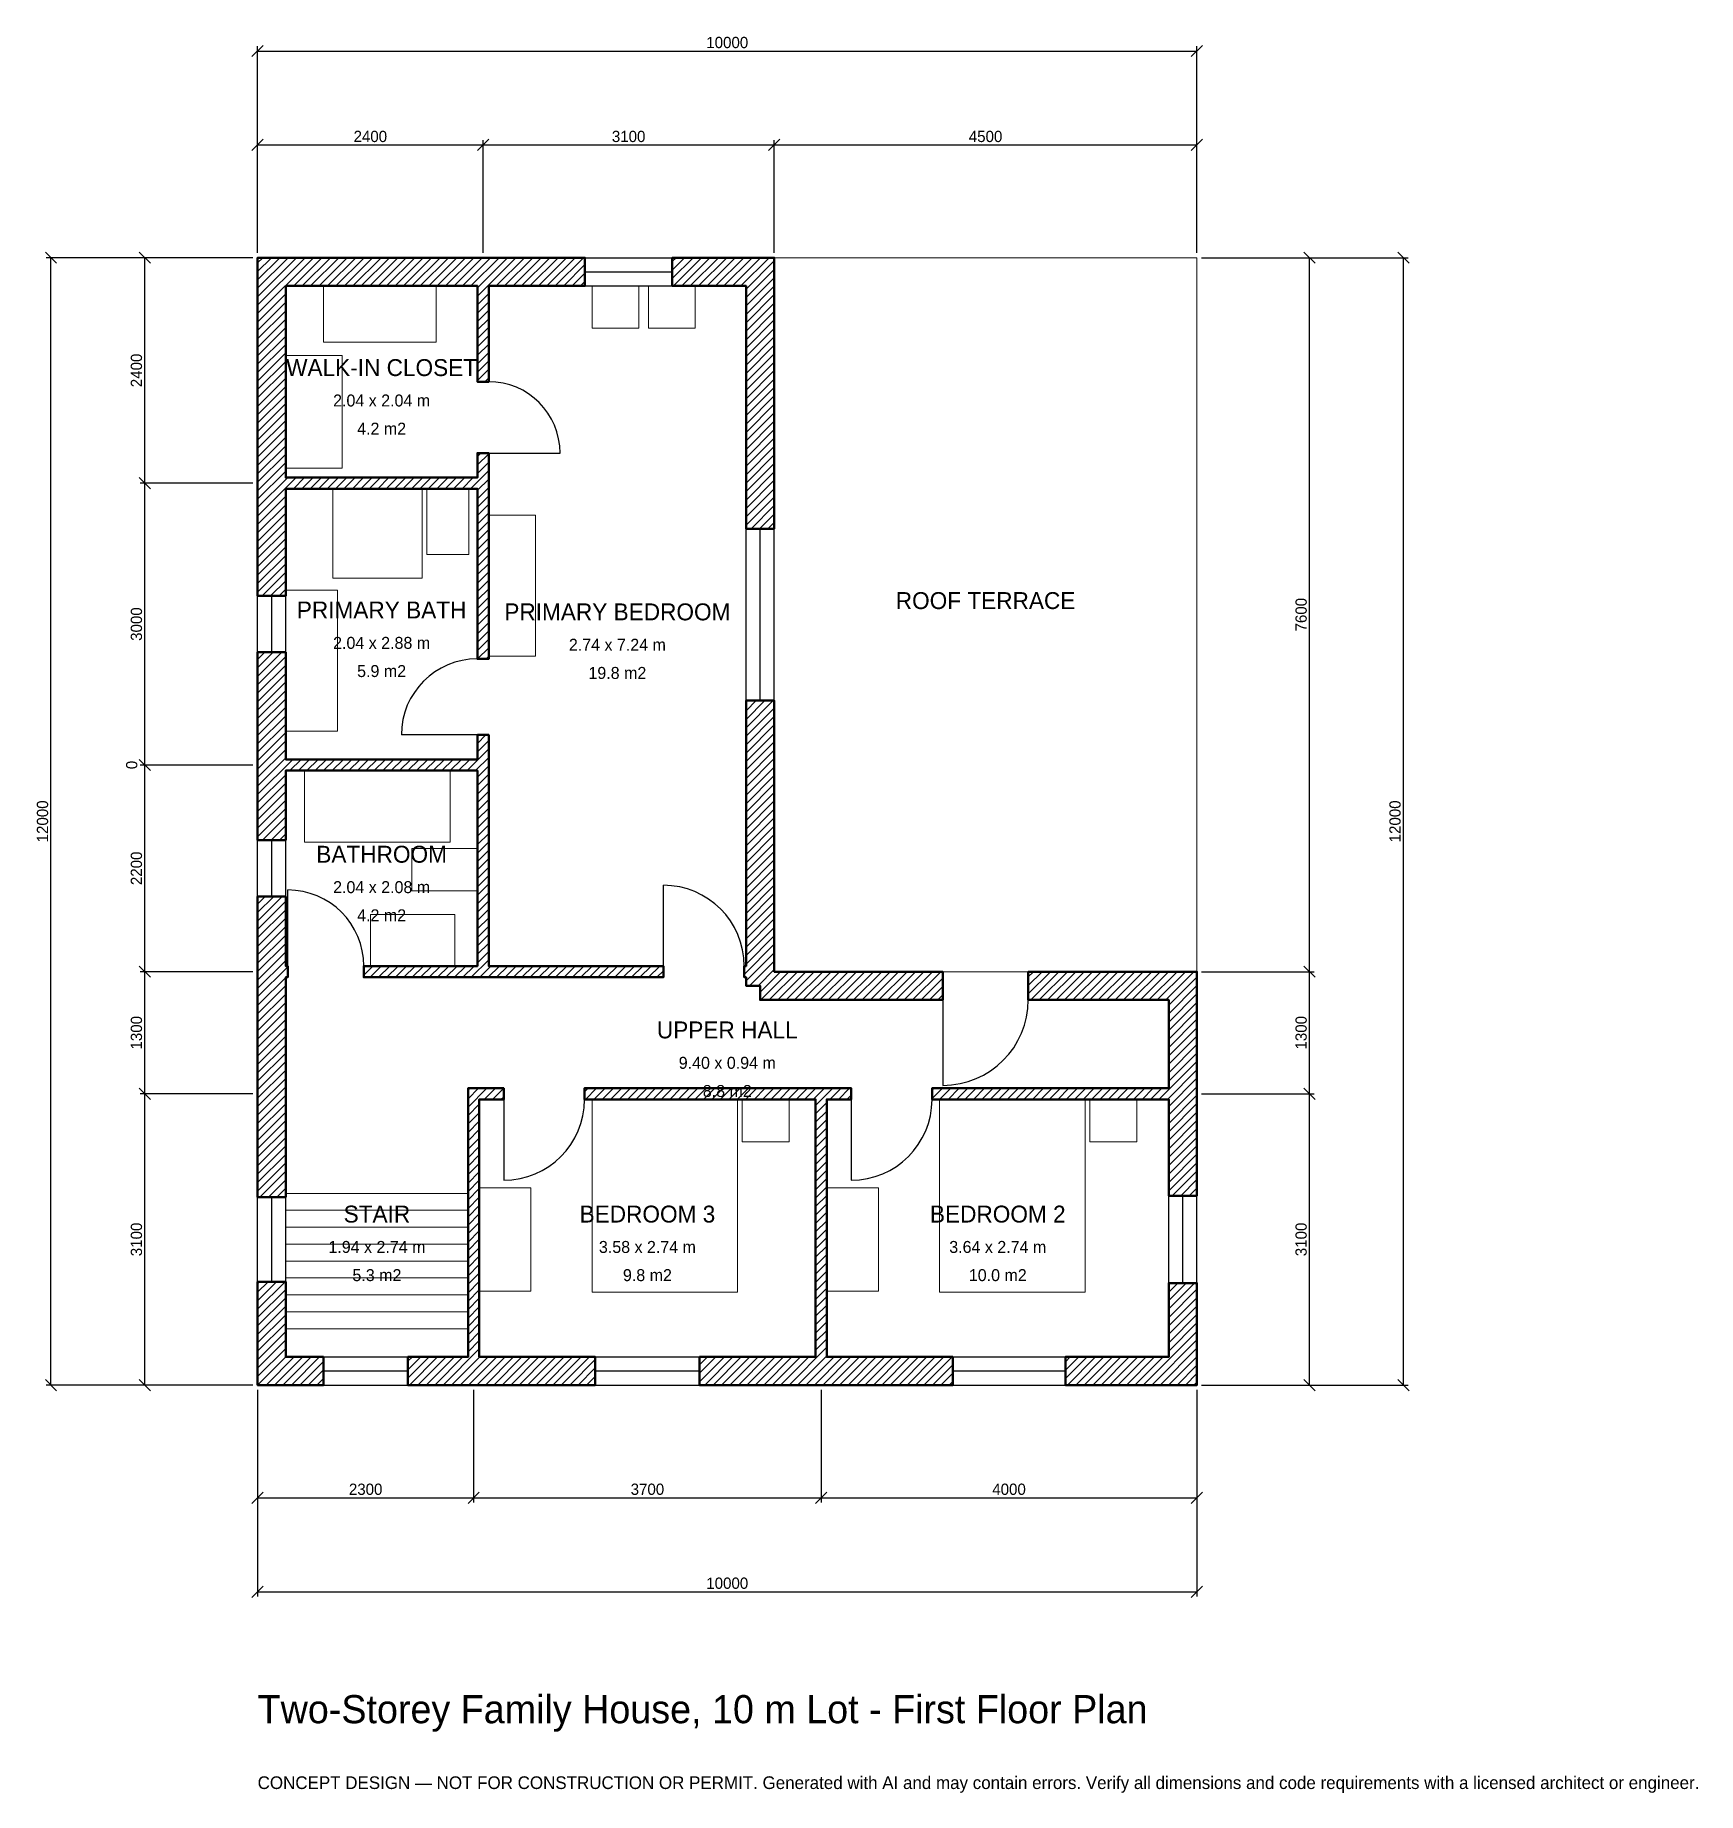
# Model space of a CAD drawing. Header units: millimetres. Extents: x -2369 to 15333, y -4341 to 14369.
import ezdxf
from ezdxf.enums import TextEntityAlignment as Align

# ---------------------------------------------------------------- set-up
doc = ezdxf.new("R2010")
doc.units = ezdxf.units.MM
doc.linetypes.add('DASHED', pattern=[1.524, 1.27, -0.254])
for name, color, linetype, lineweight in [('A-ANNO-DIMS', 1, 'Continuous', 13), ('A-ANNO-TEXT', 7, 'Continuous', 18), ('A-AREA-IDEN', 7, 'Continuous', 18), ('A-DOOR', 2, 'Continuous', 25), ('A-FLOR-FIXT', 9, 'Continuous', 13), ('A-FLOR-STRS', 3, 'Continuous', 18), ('A-FURN', 9, 'Continuous', 13), ('A-GLAZ', 4, 'Continuous', 25), ('A-SITE-PAVE', 8, 'Continuous', 13), ('A-WALL', 7, 'Continuous', 50), ('A-WALL-PATT', 8, 'Continuous', 13)]:
    doc.layers.add(name, color=color, linetype=linetype, lineweight=lineweight)
doc.dimstyles.new('PLAN', dxfattribs={"dimtxt": 120, "dimasz": 80, "dimexe": 50, "dimexo": 50, "dimgap": 30, "dimtad": 1, "dimdec": 0, "dimtsz": 60, "dimcen": 2.5, "dimclrd": 1, "dimclre": 1, "dimazin": 3, "dimtfac": 1, "dimtmove": 0, "dimatfit": 3})

msp = doc.modelspace()

# ---------------------------------------------------------------- hatches: boundary and pattern name
at = {"layer": 'A-WALL-PATT'}
h = msp.add_hatch(dxfattribs=at)
h.set_pattern_fill('ANSI31', color=8, scale=20)
h.paths.add_polyline_path([(2150, 0), (1600, 0), (1600, 300), (2150, 300), (2240, 300), (2240, 3040), (2240, 3160), (2360, 3160), (2620, 3160), (2620, 3040), (2360, 3040), (2360, 300), (2450, 300), (3595, 300), (3595, 0), (2450, 0), (2360, 0), (2360, -0.001), (2240, -0.001), (2240, 0), (2150, 0)])
h.paths.add_polyline_path([(300, 0), (300, -0.001), (0, -0.001), (0, -0.001), (0, 0), (-0.001, 0), (-0.001, 300), (0, 300), (0, 1100), (300, 1100), (300, 300), (700, 300), (700, 0), (300, 0)])
h.paths.add_polyline_path([(0, 2950), (0, 3250), (0, 4250), (0, 4340), (-0.001, 4340), (-0.001, 4460), (0, 4460), (0, 4550), (0, 5200), (300, 5200), (300, 4550), (300, 4460), (320, 4460), (320, 4340), (300, 4340), (300, 4250), (300, 3250), (300, 2950), (300, 2000), (0, 2000), (0, 2950)])
h.paths.add_polyline_path([(0, 6450), (0, 6540), (-0.001, 6540), (-0.001, 6660), (0, 6660), (0, 6750), (0, 7800), (300, 7800), (300, 6750), (300, 6660), (2340, 6660), (2340, 6920), (2460, 6920), (2460, 6660), (2460, 6540), (2460, 6540), (2460, 4460), (4320, 4460), (4320, 4340), (2460, 4340), (2340, 4340), (1130, 4340), (1130, 4460), (2340, 4460), (2340, 6540), (2340, 6540), (300, 6540), (300, 6450), (300, 5800), (0, 5800), (0, 6450)])
h.paths.add_polyline_path([(0, 9450), (0, 9540), (-0.001, 9540), (-0.001, 9660), (0, 9660), (0, 9750), (0, 11700), (-0.001, 11700), (-0.001, 12000), (0, 12000), (0, 12000.001), (0, 12000.001), (300, 12000.001), (300, 12000), (2250, 12000), (2340, 12000), (2340, 12000.001), (2460, 12000.001), (2460, 12000), (2550, 12000), (3485, 12000), (3485, 11700), (2550, 11700), (2460, 11700), (2460, 10680), (2340, 10680), (2340, 11700), (2250, 11700), (300, 11700), (300, 9750), (300, 9660), (2340, 9660), (2340, 9920), (2460, 9920), (2460, 9660), (2460, 9540), (2460, 7730), (2340, 7730), (2340, 9540), (300, 9540), (300, 9450), (300, 8400), (0, 8400), (0, 9450)])
h.paths.add_polyline_path([(5200, 12000), (5200, 12000.001), (5500, 12000.001), (5500, 12000), (5500.001, 12000), (5500.001, 11700), (5500, 11700), (5500, 9115), (5200, 9115), (5200, 11700), (4415, 11700), (4415, 12000), (5200, 12000)])
h.paths.add_polyline_path([(5500, 4460), (5500.001, 4460), (5500.001, 4400.001), (5560, 4400.001), (5560, 4400), (7295, 4400), (7295, 4100), (5350, 4100), (5350, 4250), (5200, 4250), (5200, 4340), (5180, 4340), (5180, 4460), (5200, 4460), (5200, 7285), (5500, 7285), (5500, 4460)])
h.paths.add_polyline_path([(9700, 4400), (9700, 4400.001), (10000, 4400.001), (10000, 4400), (10000.001, 4400), (10000.001, 4100), (10000, 4100), (10000, 3250), (10000, 3160), (10000.001, 3160), (10000.001, 3040), (10000, 3040), (10000, 2950), (10000, 2015), (9700, 2015), (9700, 2950), (9700, 3040), (7180, 3040), (7180, 3160), (9700, 3160), (9700, 3250), (9700, 4100), (8205, 4100), (8205, 4400), (9700, 4400)])
h.paths.add_polyline_path([(10000, 300), (10000.001, 300), (10000.001, 0), (10000, 0), (10000, -0.001), (9700, -0.001), (9700, 0), (8600, 0), (8600, 300), (9700, 300), (9700, 1085), (10000, 1085), (10000, 300)])
h.paths.add_polyline_path([(6150, 0), (6060, 0), (6060, -0.001), (5940, -0.001), (5940, 0), (5850, 0), (4705, 0), (4705, 300), (5850, 300), (5940, 300), (5940, 3040), (3480, 3040), (3480, 3160), (5940, 3160), (6060, 3160), (6320, 3160), (6320, 3040), (6060, 3040), (6060, 300), (6150, 300), (7400, 300), (7400, 0), (6150, 0)])

# ---------------------------------------------------------------- linework, layer by layer
at = {"layer": 'A-DOOR'}
for p, q in [((2460, 9920), (3220, 9920)), ((2340, 6920), (1530, 6920)), ((320, 4460), (320, 5270)), ((4320, 4460), (4320, 5320)), ((7295, 4100), (7295, 3190)), ((2620, 3040), (2620, 2180)), ((6320, 3040), (6320, 2180))]:
    msp.add_line(p, q, dxfattribs=at)
for centre, radius, start, end in [((2460, 9920), 760, 0, 90), ((2340, 6920), 810, 90, 180), ((320, 4460), 810, 0, 90), ((4320, 4460), 860, 0, 90), ((7295, 4100), 910, 270, 360), ((2620, 3040), 860, 270, 360), ((6320, 3040), 860, 270, 360)]:
    msp.add_arc(centre, radius, start, end, dxfattribs=at)
at = {"layer": 'A-FLOR-FIXT'}
for points in [[(800, 8590), (1750, 8590), (1750, 9540), (800, 9540)], [(1800, 8840), (2250, 8840), (2250, 9540), (1800, 9540)], [(300, 6960), (850, 6960), (850, 8460), (300, 8460)], [(500, 5780), (2050, 5780), (2050, 6540), (500, 6540)], [(1640, 5260), (2340, 5260), (2340, 5710), (1640, 5710)], [(1200, 4460), (2100, 4460), (2100, 5010), (1200, 5010)]]:
    msp.add_lwpolyline(points, close=True, dxfattribs=at)
at = {"layer": 'A-FLOR-STRS'}
for p, q in [((300, 2040), (2240, 2040)), ((300, 1860), (2240, 1860)), ((300, 1680), (2240, 1680)), ((300, 1500), (2240, 1500)), ((300, 1320), (2240, 1320)), ((300, 1140), (2240, 1140)), ((300, 960), (2240, 960)), ((300, 780), (2240, 780)), ((300, 600), (2240, 600))]:
    msp.add_line(p, q, dxfattribs=at)
at = {"layer": 'A-FURN'}
for points in [[(700, 11100), (1900, 11100), (1900, 11700), (700, 11700)], [(3560, 11250), (4060, 11250), (4060, 11700), (3560, 11700)], [(4160, 11250), (4660, 11250), (4660, 11700), (4160, 11700)], [(300, 9760), (900, 9760), (900, 10960), (300, 10960)], [(2460, 7760), (2960, 7760), (2960, 9260), (2460, 9260)], [(3560, 990), (5110, 990), (5110, 3040), (3560, 3040)], [(5160, 2590), (5660, 2590), (5660, 3040), (5160, 3040)], [(7260, 990), (8810, 990), (8810, 3040), (7260, 3040)], [(8860, 2590), (9360, 2590), (9360, 3040), (8860, 3040)], [(2360, 1000), (2910, 1000), (2910, 2100), (2360, 2100)], [(6060, 1000), (6610, 1000), (6610, 2100), (6060, 2100)]]:
    msp.add_lwpolyline(points, close=True, dxfattribs=at)
at = {"layer": 'A-GLAZ'}
for p, q in [((3485, 12000), (4415, 12000)), ((3485, 11850), (4415, 11850)), ((3485, 11700), (4415, 11700)), ((5200, 7285), (5200, 9115)), ((5350, 7285), (5350, 9115)), ((5500, 7285), (5500, 9115)), ((0, 7800), (0, 8400)), ((150, 7800), (150, 8400)), ((300, 7800), (300, 8400)), ((0, 5200), (0, 5800)), ((150, 5200), (150, 5800)), ((300, 5200), (300, 5800)), ((0, 1100), (0, 2000)), ((150, 1100), (150, 2000)), ((300, 1100), (300, 2000)), ((9700, 1085), (9700, 2015)), ((9850, 1085), (9850, 2015)), ((10000, 1085), (10000, 2015)), ((700, 300), (1600, 300)), ((3595, 300), (4705, 300)), ((7400, 300), (8600, 300)), ((700, 150), (1600, 150)), ((700, 0), (1600, 0)), ((3595, 150), (4705, 150)), ((3595, 0), (4705, 0)), ((7400, 150), (8600, 150)), ((7400, 0), (8600, 0))]:
    msp.add_line(p, q, dxfattribs=at)
at = {"layer": 'A-SITE-PAVE', "linetype": 'DASHED'}
msp.add_lwpolyline([(5500, 4400), (10000, 4400), (10000, 12000), (5500, 12000)], close=True, dxfattribs=at)
at = {"layer": 'A-WALL'}
for points in [[(0, 9450), (0, 9540), (-0.001, 9540), (-0.001, 9660), (0, 9660), (0, 9750), (0, 11700), (-0.001, 11700), (-0.001, 12000), (0, 12000), (0, 12000.001), (0, 12000.001), (300, 12000.001), (300, 12000), (2250, 12000), (2340, 12000), (2340, 12000.001), (2460, 12000.001), (2460, 12000), (2550, 12000), (3485, 12000), (3485, 11700), (2550, 11700), (2460, 11700), (2460, 10680), (2340, 10680), (2340, 11700), (2250, 11700), (300, 11700), (300, 9750), (300, 9660), (2340, 9660), (2340, 9920), (2460, 9920), (2460, 9660), (2460, 9540), (2460, 7730), (2340, 7730), (2340, 9540), (300, 9540), (300, 9450), (300, 8400), (0, 8400), (0, 9450)], [(5200, 12000), (5200, 12000.001), (5500, 12000.001), (5500, 12000), (5500.001, 12000), (5500.001, 11700), (5500, 11700), (5500, 9115), (5200, 9115), (5200, 11700), (4415, 11700), (4415, 12000), (5200, 12000)], [(0, 6450), (0, 6540), (-0.001, 6540), (-0.001, 6660), (0, 6660), (0, 6750), (0, 7800), (300, 7800), (300, 6750), (300, 6660), (2340, 6660), (2340, 6920), (2460, 6920), (2460, 6660), (2460, 6540), (2460, 6540), (2460, 4460), (4320, 4460), (4320, 4340), (2460, 4340), (2340, 4340), (1130, 4340), (1130, 4460), (2340, 4460), (2340, 6540), (2340, 6540), (300, 6540), (300, 6450), (300, 5800), (0, 5800), (0, 6450)], [(5500, 4460), (5500.001, 4460), (5500.001, 4400.001), (5560, 4400.001), (5560, 4400), (7295, 4400), (7295, 4100), (5350, 4100), (5350, 4250), (5200, 4250), (5200, 4340), (5180, 4340), (5180, 4460), (5200, 4460), (5200, 7285), (5500, 7285), (5500, 4460)], [(0, 2950), (0, 3250), (0, 4250), (0, 4340), (-0.001, 4340), (-0.001, 4460), (0, 4460), (0, 4550), (0, 5200), (300, 5200), (300, 4550), (300, 4460), (320, 4460), (320, 4340), (300, 4340), (300, 4250), (300, 3250), (300, 2950), (300, 2000), (0, 2000), (0, 2950)], [(9700, 4400), (9700, 4400.001), (10000, 4400.001), (10000, 4400), (10000.001, 4400), (10000.001, 4100), (10000, 4100), (10000, 3250), (10000, 3160), (10000.001, 3160), (10000.001, 3040), (10000, 3040), (10000, 2950), (10000, 2015), (9700, 2015), (9700, 2950), (9700, 3040), (7180, 3040), (7180, 3160), (9700, 3160), (9700, 3250), (9700, 4100), (8205, 4100), (8205, 4400), (9700, 4400)], [(2150, 0), (1600, 0), (1600, 300), (2150, 300), (2240, 300), (2240, 3040), (2240, 3160), (2360, 3160), (2620, 3160), (2620, 3040), (2360, 3040), (2360, 300), (2450, 300), (3595, 300), (3595, 0), (2450, 0), (2360, 0), (2360, -0.001), (2240, -0.001), (2240, 0), (2150, 0)], [(6150, 0), (6060, 0), (6060, -0.001), (5940, -0.001), (5940, 0), (5850, 0), (4705, 0), (4705, 300), (5850, 300), (5940, 300), (5940, 3040), (3480, 3040), (3480, 3160), (5940, 3160), (6060, 3160), (6320, 3160), (6320, 3040), (6060, 3040), (6060, 300), (6150, 300), (7400, 300), (7400, 0), (6150, 0)], [(300, 0), (300, -0.001), (0, -0.001), (0, -0.001), (0, 0), (-0.001, 0), (-0.001, 300), (0, 300), (0, 1100), (300, 1100), (300, 300), (700, 300), (700, 0), (300, 0)], [(10000, 300), (10000.001, 300), (10000.001, 0), (10000, 0), (10000, -0.001), (9700, -0.001), (9700, 0), (8600, 0), (8600, 300), (9700, 300), (9700, 1085), (10000, 1085), (10000, 300)]]:
    msp.add_lwpolyline(points, close=True, dxfattribs=at)

# ---------------------------------------------------------------- texts
at = {"layer": 'A-ANNO-TEXT'}
for s, height, p in [('Two-Storey Family House, 10 m Lot - First Floor Plan', 300, (0, -3600)), ('CONCEPT DESIGN — NOT FOR CONSTRUCTION OR PERMIT. Generated with AI and may contain errors. Verify all dimensions and code requirements with a licensed architect or engineer.', 135, (0, -4300))]:
    msp.add_text(s, height=height, dxfattribs=at).set_placement(p)
at = {"layer": 'A-AREA-IDEN'}
for s, height, p in [('WALK-IN CLOSET', 180, (1320, 10830)), ('2.04 x 2.04 m', 127.5, (1320, 10480)), ('4.2 m2', 127.5, (1320, 10180)), ('ROOF TERRACE', 180, (7750, 8350)), ('PRIMARY BATH', 180, (1320, 8250)), ('PRIMARY BEDROOM', 180, (3830, 8230)), ('2.04 x 2.88 m', 127.5, (1320, 7900)), ('2.74 x 7.24 m', 127.5, (3830, 7880)), ('5.9 m2', 127.5, (1320, 7600)), ('19.8 m2', 127.5, (3830, 7580)), ('BATHROOM', 180, (1320, 5650)), ('2.04 x 2.08 m', 127.5, (1320, 5300)), ('4.2 m2', 127.5, (1320, 5000)), ('UPPER HALL', 180, (5000, 3780)), ('9.40 x 0.94 m', 127.5, (5000, 3430)), ('8.8 m2', 127.5, (5000, 3130)), ('STAIR', 180, (1270, 1820)), ('BEDROOM 3', 180, (4150, 1820)), ('BEDROOM 2', 180, (7880, 1820)), ('1.94 x 2.74 m', 127.5, (1270, 1470)), ('3.58 x 2.74 m', 127.5, (4150, 1470)), ('3.64 x 2.74 m', 127.5, (7880, 1470)), ('5.3 m2', 127.5, (1270, 1170)), ('9.8 m2', 127.5, (4150, 1170)), ('10.0 m2', 127.5, (7880, 1170))]:
    msp.add_text(s, height=height, dxfattribs=at).set_placement(p, align=Align.MIDDLE_CENTER)

# ---------------------------------------------------------------- dimensions: what is measured, and where the dimension line sits
at = {"layer": 'A-ANNO-DIMS'}
for base, p1, p2, text in [((0, 14200), (0, 12000), (10000, 12000), '10000'), ((0, 13200), (0, 12000), (2400, 12000), '2400'), ((2400, 13200), (2400, 12000), (5500, 12000), '3100'), ((5500, 13200), (5500, 12000), (10000, 12000), '4500'), ((0, -1200), (0, 0), (2300, 0), '2300'), ((0, -2200), (0, 0), (10000, 0), '10000'), ((2300, -1200), (2300, 0), (6000, 0), '3700'), ((6000, -1200), (6000, 0), (10000, 0), '4000')]:
    msp.add_linear_dim(base=base, p1=p1, p2=p2, text=text, dimstyle='PLAN', dxfattribs=at).render()
for base, p1, p2, text in [((-2200, 0), (0, 0), (0, 12000), '12000'), ((-1200, 9600), (0, 9600), (0, 12000), '2400'), ((11200, 4400), (10000, 4400), (10000, 12000), '7600'), ((12200, 0), (10000, 0), (10000, 12000), '12000'), ((-1200, 6600), (0, 6600), (0, 9600), '3000'), ((-1200, 6600), (0, 6600), (0, 6600), '0'), ((-1200, 4400), (0, 4400), (0, 6600), '2200'), ((-1200, 3100), (0, 3100), (0, 4400), '1300'), ((11200, 3100), (10000, 3100), (10000, 4400), '1300'), ((-1200, 0), (0, 0), (0, 3100), '3100'), ((11200, 0), (10000, 0), (10000, 3100), '3100')]:
    msp.add_linear_dim(base=base, p1=p1, p2=p2, angle=90, text=text, dimstyle='PLAN', dxfattribs=at).render()

doc.saveas('drawing.dxf')
